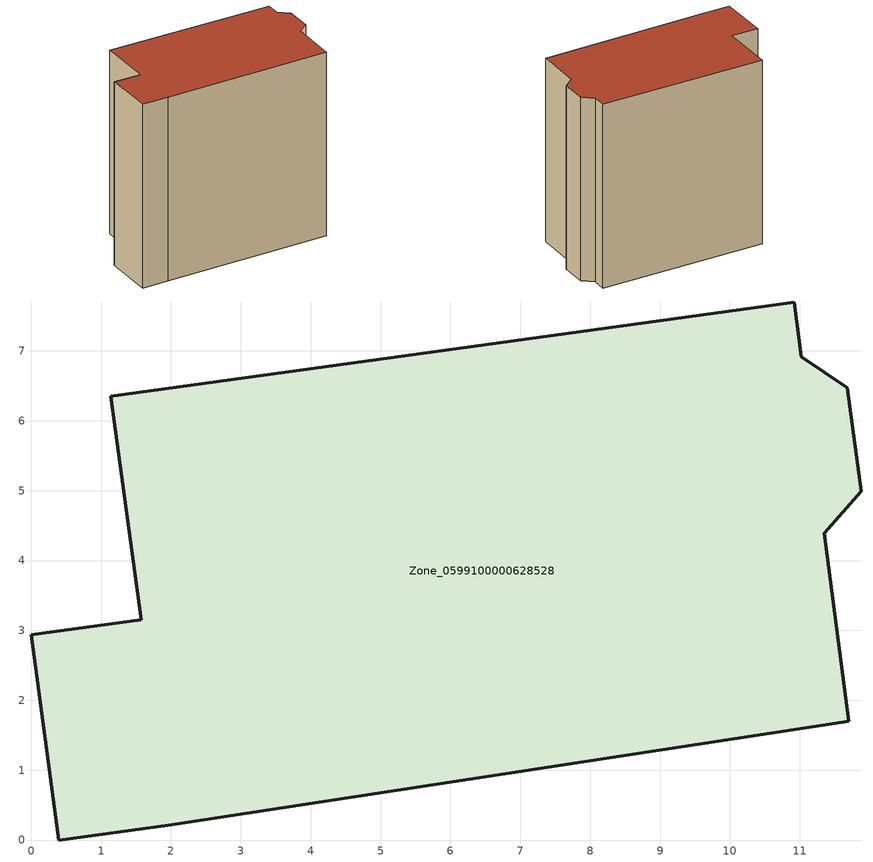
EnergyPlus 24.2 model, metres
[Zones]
Zone_0599100000628528
 floor ground (C_G): 11.35,4.39 11.7,1.7 1.96,0.21 0.39,0 0,2.94 1.57,3.15 1.14,6.35 10.92,7.7 11.02,6.92 11.68,6.47 11.88,4.99 z0
 wall outside (C_F): 0,2.94 0.39,0 1.96,0.21 11.7,1.7 11.35,4.39 11.88,4.99 11.68,6.47 11.02,6.92 10.92,7.7 1.14,6.35 1.57,3.15 0,2.94 z0:11.05
 roof outside (C_R): 10.92,7.7 1.14,6.35 1.57,3.15 0,2.94 0.39,0 1.96,0.21 11.7,1.7 11.35,4.39 11.88,4.99 11.68,6.47 11.02,6.92 z11.05
[BUILDING]
Pand.0599100000628528: North Axis=0; Terrain=City; Loads Convergence Tolerance Value=0.04; Temperature Convergence Tolerance Value=0.4; Solar Distribution=FullExterior; Maximum Number of Warmup Days=25; Minimum Number of Warmup Days=1
[Site:Location]
Rotterdam.The.Hague.AP_ZH_NLD Design_Conditions: Latitude=51.96; Longitude=4.45; Time Zone=1; Elevation=-4.5
[SITE:GROUNDTEMPERATURE:BUILDINGSURFACE]
18, 18, 18, 18, 18, 18, 18, 18, 18, 18, 18, 18
[MATERIAL] Thermal Absorptance=0.9; Solar Absorptance=0.7; Visible Absorptance=0.7
Name | Roughness | Thickness | Conductivity | Density | Specific Heat
G.TI.1946 | MediumSmooth | 0.15 | 1 | 540 | 1210
F.TI.1946 | Rough | 0.3 | 0.857143 | 1920 | 840
R.TI.1946 | MediumRough | 0.2 | 0.1 | 1500 | 1000
[CONSTRUCTION]
C_G: G.TI.1946
C_F: F.TI.1946
C_R: R.TI.1946
[ZONE]
Zone_0599100000628528: Type=1; Multiplier=1; Ceiling Height=Autocalculate; Volume=Autocalculate; Floor Area=autocalculate; Part of Total Floor Area=Yes
[ZONEINFILTRATION:DESIGNFLOWRATE]
Infil_Zone_0599100000628528: Zone or ZoneList or Space or SpaceList=Zone_0599100000628528; Schedule=AlwaysOn; Design Flow Rate Calculation Method=Flow/Area; Flow Rate per Floor Area=0.003; Constant Term Coefficient=1; Temperature Term Coefficient=0; Velocity Term Coefficient=0; Velocity Squared Term Coefficient=0
[HVACTEMPLATE:ZONE:IDEALLOADSAIRSYSTEM]
Zone_0599100000628528: Maximum Heating Supply Air Temperature=50; Minimum Cooling Supply Air Temperature=13; Maximum Heating Supply Air Humidity Ratio=0.0156; Minimum Cooling Supply Air Humidity Ratio=0.0077; Heating Limit=NoLimit; Cooling Limit=NoLimit; Dehumidification Control Type=ConstantSensibleHeatRatio; Cooling Sensible Heat Ratio=0.7; Dehumidification Setpoint=60; Humidification Control Type=None; Humidification Setpoint=30; Outdoor Air Method=None; Outdoor Air Flow Rate per Person=0.00944; Outdoor Air Flow Rate per Zone Floor Area=0; Outdoor Air Flow Rate per Zone=0; Demand Controlled Ventilation Type=None; Outdoor Air Economizer Type=NoEconomizer; Heat Recovery Type=None; Sensible Heat Recovery Effectiveness=0.7; Latent Heat Recovery Effectiveness=0.65
[ZONECONTROL:THERMOSTAT]
ThermostatControl_Zone_0599100000628528: Zone or ZoneList=Zone_0599100000628528; Control Type Schedule=DualSetpointControlType; Control 1=Thermostat_Zone_0599100000628528; Temperature Difference Between Cutout And Setpoint=0
[THERMOSTATSETPOINT:DUALSETPOINT]
Thermostat_Zone_0599100000628528: Heating Setpoint Temperature Schedule=HeatingSetpoint_Zone_0599100000628528; Cooling Setpoint Temperature Schedule=CoolingSetpoint_Zone_0599100000628528
[SCHEDULE:COMPACT]
HeatingSetpoint_Zone_0599100000628528: Through: 12/31, For: AllDays, Until: 24:00, 21
CoolingSetpoint_Zone_0599100000628528: Through: 12/31, For: AllDays, Until: 24:00, 24
DualSetpointControlType: Through: 12/31, For: AllDays, Until: 24:00, 4
AlwaysOn: Through: 12/31, For: AllDays, Until: 24:00, 1
